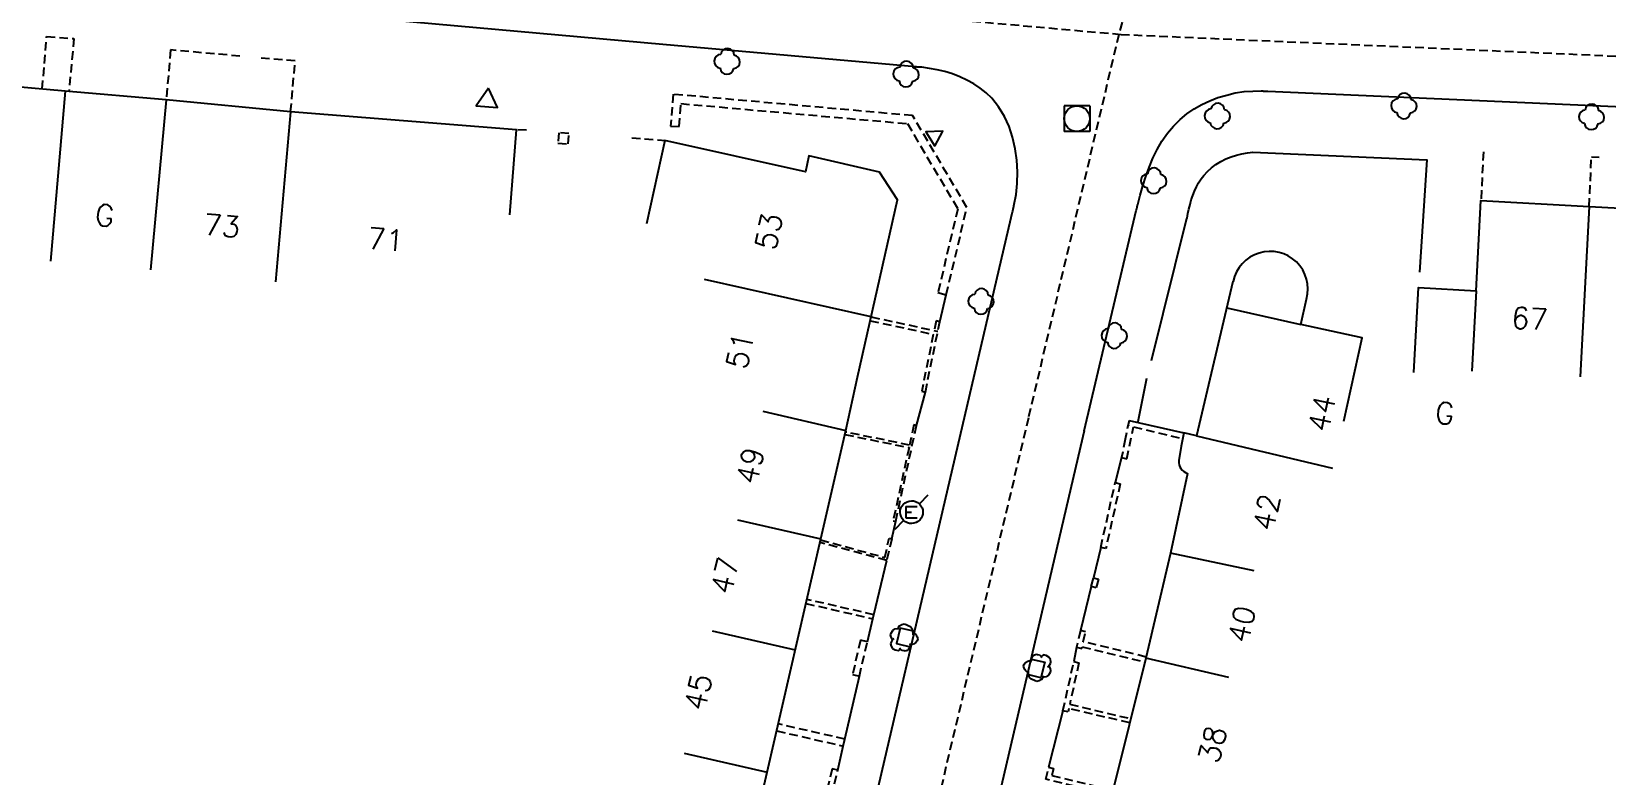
# Model space of a CAD drawing. Header units: millimetres. Extents: x 107999 to 109001, y 146999 to 148001.
# Drawn here: x 108595.3 to 108687.5, y 147318.2 to 147361.7 of the extents above; entities that cross this region are included whole.
import ezdxf
from ezdxf.enums import TextEntityAlignment as Align

# ---------------------------------------------------------------- set-up
doc = ezdxf.new("R2010")
doc.units = ezdxf.units.MM
doc.linetypes.add('DASHED', pattern=[0.75, 0.5, -0.25])
doc.layers.get('0').update_dxf_attribs({"linetype": 'CONTINUOUS'})
for name, color, linetype in [('W0001', 6, 'DASHED'), ('W0008', 7, 'CONTINUOUS'), ('W0100', 7, 'CONTINUOUS'), ('W0112', 1, 'DASHED'), ('W0300', 7, 'CONTINUOUS'), ('W0310', 3, 'CONTINUOUS'), ('W0334', 7, 'CONTINUOUS'), ('W0420', 7, 'CONTINUOUS'), ('W0471', 7, 'CONTINUOUS'), ('W0473', 7, 'CONTINUOUS'), ('W0991', 7, 'CONTINUOUS'), ('W1102', 7, 'CONTINUOUS')]:
    doc.layers.add(name, color=color, linetype=linetype)
doc.styles.get("Standard").update_dxf_attribs({"font": 'romans.shx', "width": 0.85})

# ---------------------------------------------------------------- blocks, each defined once
blk = doc.blocks.new('T471')
for p, q in [((0.500001, 0.500001), (1.000002, 1.000002)), ((-0.333334, 0.333334), (-0.333334, -0.333334)), ((-0.333334, 0.333334), (0.333334, 0.333334)), ((-0.333334, 0), (0, 0)), ((-0.500001, -0.500001), (-1.000002, -1.000002)), ((-0.333334, -0.333334), (0.333334, -0.333334))]:
    blk.add_line(p, q)
blk.add_ellipse((0, 0), major_axis=(0.471405, 0.471405), ratio=1, start_param=5.497787144, end_param=11.780972451)
blk = doc.blocks.new('T300')
for p, q in [((-0.8, 0.514), (-0.857, 0.343)), ((-0.857, 0.343), (-0.857, 0.171)), ((-0.857, 0.171), (-0.743, 0.057)), ((-0.686, 0.629), (-0.8, 0.514)), ((-0.8, -0.057), (-0.743, 0.057)), ((-0.743, 0.057), (-0.686, 0.114)), ((-0.571, 0.686), (-0.686, 0.629)), ((-0.457, 0.686), (-0.571, 0.686)), ((-0.286, 0.629), (-0.457, 0.686)), ((-0.286, 0.629), (-0.171, 0.743)), ((-0.229, 0.571), (-0.286, 0.629)), ((-0.171, 0.743), (-0.057, 0.8)), ((-0.057, 0.8), (0.057, 0.8)), ((0.057, 0.8), (0.229, 0.743)), ((0.229, 0.743), (0.343, 0.629)), ((0.343, 0.629), (0.4, 0.514)), ((0.457, 0.457), (0.343, 0.457)), ((0.4, 0.514), (0.4, 0.457)), ((0.571, 0.4), (0.457, 0.457)), ((0.571, 0.4), (0.686, 0.286)), ((0.686, 0.286), (0.743, 0.171)), ((0.743, 0.057), (0.686, -0.171)), ((0.743, 0.171), (0.743, 0.057)), ((-0.8, -0.171), (-0.8, -0.057)), ((-0.8, -0.229), (-0.8, -0.171)), ((-0.743, -0.343), (-0.8, -0.229)), ((-0.686, -0.4), (-0.743, -0.343)), ((-0.514, -0.457), (-0.686, -0.4)), ((-0.4, -0.457), (-0.514, -0.457)), ((-0.4, -0.457), (-0.343, -0.457)), ((-0.343, -0.457), (-0.343, -0.4)), ((-0.343, -0.514), (-0.343, -0.457)), ((-0.286, -0.629), (-0.343, -0.514)), ((-0.171, -0.743), (-0.286, -0.629)), ((-0.057, -0.8), (-0.171, -0.743)), ((0.057, -0.8), (-0.057, -0.8)), ((0.171, -0.743), (0.057, -0.8)), ((0.229, -0.686), (0.171, -0.743)), ((0.286, -0.457), (0.229, -0.457)), ((0.286, -0.629), (0.229, -0.686)), ((0.457, -0.4), (0.286, -0.457)), ((0.343, -0.514), (0.286, -0.629)), ((0.343, -0.514), (0.343, -0.457)), ((0.571, -0.343), (0.457, -0.4)), ((0.629, -0.286), (0.571, -0.343)), ((0.686, -0.171), (0.629, -0.286))]:
    blk.add_line(p, q)
blk = doc.blocks.new('T420')
for p, q in [((0.75, 0.75), (-0.75, 0.75)), ((-0.75, 0.75), (-0.75, -0.75)), ((0.75, 0.75), (0.75, -0.75)), ((0.75, -0.75), (-0.75, -0.75))]:
    blk.add_line(p, q)
blk.add_ellipse((0, 0), major_axis=(-0.53, 0.53), ratio=1, start_param=3.926991, end_param=10.210176)

msp = doc.modelspace()

# ---------------------------------------------------------------- linework, layer by layer
at = {"layer": 'W0001'}
for points in [[(108677.131, 147417.797), (108675.506, 147413.578), (108673.92, 147409.344), (108672.389, 147405.125), (108670.889, 147400.859), (108669.435, 147396.609), (108668.029, 147392.359), (108666.662, 147388.094), (108665.349, 147383.844), (108664.099, 147379.594), (108663.889, 147378.844), (108663.685, 147378.156), (108663.482, 147377.438), (108658.982, 147361.563), (108653.693, 147339.125), (108636.428, 147266.015), (108615.898, 147178.661)], [(108999.037, 147346.688), (108659.123, 147361.547), (108457.256, 147379.547)]]:
    msp.add_lwpolyline(points, dxfattribs=at)
at = {"layer": 'W0008'}
for points in [[(108650.139, 147339.984), (108652.771, 147351.188), (108652.779, 147351.219), (108652.787, 147351.25), (108652.795, 147351.297), (108652.803, 147351.328), (108652.81, 147351.359), (108652.818, 147351.391), (108652.826, 147351.438), (108652.834, 147351.469), (108652.842, 147351.5), (108652.849, 147351.531), (108652.967, 147352.188), (108653.037, 147352.844), (108653.053, 147353.531), (108653.014, 147354.203), (108652.92, 147354.875), (108652.771, 147355.547), (108652.56, 147356.172), (108652.287, 147356.766), (108651.951, 147357.328), (108651.545, 147357.828), (108651.224, 147358.141), (108650.873, 147358.422), (108650.49, 147358.672), (108650.092, 147358.891), (108649.678, 147359.078), (108649.24, 147359.25), (108648.795, 147359.391), (108648.349, 147359.5), (108647.896, 147359.578), (108647.451, 147359.641), (108647.451, 147359.641), (108647.412, 147359.641), (108647.373, 147359.641), (108647.342, 147359.656), (108647.303, 147359.656), (108647.271, 147359.656), (108647.232, 147359.656), (108647.201, 147359.656), (108647.162, 147359.656), (108647.123, 147359.672), (108647.092, 147359.672), (108647.092, 147359.672), (108632.295, 147360.969), (108430.428, 147379.047)], [(108656.967, 147338.359), (108660.006, 147351.25), (108660.014, 147351.281), (108660.021, 147351.328), (108660.037, 147351.359), (108660.045, 147351.391), (108660.053, 147351.422), (108660.06, 147351.469), (108660.068, 147351.5), (108660.076, 147351.531), (108660.084, 147351.563), (108660.092, 147351.609), (108660.092, 147351.609), (108660.232, 147352.156), (108660.389, 147352.703), (108660.56, 147353.25), (108660.756, 147353.781), (108660.982, 147354.313), (108661.232, 147354.828), (108661.514, 147355.313), (108661.834, 147355.781), (108662.185, 147356.203), (108662.584, 147356.594), (108662.584, 147356.594), (108662.974, 147356.922), (108663.396, 147357.203), (108663.842, 147357.469), (108664.31, 147357.688), (108664.795, 147357.875), (108665.303, 147358.016), (108665.81, 147358.141), (108666.318, 147358.219), (108666.834, 147358.25), (108667.349, 147358.266), (108667.349, 147358.266), (108667.381, 147358.266), (108667.42, 147358.266), (108667.451, 147358.25), (108667.49, 147358.25), (108667.529, 147358.25), (108667.56, 147358.25), (108667.599, 147358.25), (108667.639, 147358.25), (108667.67, 147358.25), (108667.709, 147358.25), (108961.623, 147345.281)], [(108612.873, 147181.081), (108617.165, 147199.289), (108622.427, 147221.834), (108637.549, 147285.987), (108642.867, 147308.755), (108650.139, 147339.984)]]:
    msp.add_lwpolyline(points, dxfattribs=at)
msp.add_lwpolyline([(108656.967, 147338.359), (108649.763, 147307.501), (108644.208, 147283.843, 0.399256), (108649.512, 147275.566), (108672.216, 147270.19), (108680.43, 147268.273), (108708.336, 147261.687), (108731.005, 147256.307), (108732.418, 147255.948, -0.343851), (108740.005, 147246.787), (108739.66, 147226.505, 0.384596), (108745.388, 147220.874), (108769.417, 147222.276), (108817.299, 147225.258), (108861.963, 147228.068, 0.110313), (108887.327, 147236.618, 0.090712), (108896.261, 147243.54), (108907.687, 147258.06), (108936.141, 147294.242), (108936.141, 147294.242)], format="xyb", dxfattribs=at)
at = {"layer": 'W0100'}
for points in [[(108623.326, 147351), (108623.724, 147355.984), (108610.49, 147357.031), (108603.201, 147357.734), (108597.295, 147358.25), (108594.232, 147358.516)], [(108643.693, 147341.5), (108646.021, 147351.875), (108644.982, 147353.5), (108640.842, 147354.453), (108640.631, 147353.531), (108632.412, 147355.359), (108631.326, 147350.484)], [(108676.271, 147341.766), (108676.537, 147346.75), (108679.904, 147346.563), (108680.193, 147351.844), (108686.537, 147351.5), (108692.404, 147351.188), (108696.092, 147351), (108695.834, 147346.016)], [(108665.67, 147347.109), (108663.529, 147338.063), (108662.787, 147338.234), (108662.646, 147337.469)], [(108672.154, 147338.922), (108673.24, 147343.797), (108669.639, 147344.594), (108669.982, 147346.078)], [(108665.31, 147345.563), (108669.639, 147344.594)], [(108636.599, 147310.568), (108638.401, 147318.373), (108641.532, 147332.03), (108643.006, 147338.373), (108643.693, 147341.5)]]:
    msp.add_lwpolyline(points, dxfattribs=at)
msp.add_lwpolyline([(108662.646, 147337.469), (108662.506, 147336.622, 0.36308), (108663.007, 147335.871), (108662.016, 147331.2), (108660.571, 147325.06), (108658.639, 147317.285), (108657.026, 147310.348), (108654.919, 147301.331), (108654.743, 147301.372), (108653.955, 147300.718), (108653.716, 147299.739), (108653.478, 147298.76), (108653.878, 147297.817), (108654.086, 147297.768), (108653.894, 147296.946), (108652.275, 147289.866), (108652.687, 147289.772), (108651.042, 147282.58), (108664.233, 147279.509), (108665.366, 147284.378)], format="xyb", dxfattribs=at)
msp.add_arc((108667.852, 147346.656), 2.21, 344.8337, 168.1739, dxfattribs=at)
at = {"layer": 'W0112'}
msp.add_line((108648.326, 147344.203), (108648.39, 147344.192), dxfattribs=at)
for points in [[(108595.951, 147358.375), (108596.201, 147361.438), (108597.803, 147361.328), (108597.506, 147358.234)], [(108607.521, 147360.297), (108603.467, 147360.656), (108603.201, 147357.734)], [(108610.49, 147357.031), (108610.756, 147360.016), (108608.732, 147360.188)], [(108648.881, 147346.328), (108650.092, 147351.438), (108646.912, 147356.813), (108632.889, 147358.063), (108632.74, 147356.203), (108633.24, 147356.172), (108633.349, 147357.516), (108646.607, 147356.344), (108649.56, 147351.359), (108648.396, 147346.453), (108648.881, 147346.328), (108650.092, 147351.438), (108646.912, 147356.813), (108632.889, 147358.063), (108632.74, 147356.203), (108633.24, 147356.172), (108633.349, 147357.516), (108646.607, 147356.344), (108649.56, 147351.359), (108648.396, 147346.453)], [(108624.303, 147355.953), (108623.724, 147355.984)], [(108626.146, 147355.203), (108626.748, 147355.156), (108626.787, 147355.766), (108626.193, 147355.813), (108626.146, 147355.203)], [(108632.467, 147355.328), (108630.279, 147355.5)], [(108680.334, 147354.688), (108680.193, 147351.859)], [(108686.537, 147351.484), (108686.662, 147354.406), (108687.107, 147354.375)], [(108644.436, 147344.805), (108648.126, 147344.008), (108647.443, 147340.676), (108647.66, 147340.632), (108648.41, 147344.292), (108648.516, 147344.751), (108648.301, 147344.801), (108648.17, 147344.237)], [(108644.49, 147345.031), (108648.326, 147344.203)], [(108648.199, 147344.362), (108648.198, 147344.359), (108648.193, 147344.335)], [(108648.344, 147343.964), (108648.343, 147343.964)], [(108642.952, 147338.141), (108646.703, 147337.382), (108645.774, 147333.097), (108645.922, 147333.065), (108647.139, 147338.681), (108646.991, 147338.713), (108646.735, 147337.529), (108642.986, 147338.288)], [(108659.357, 147337.875), (108659.153, 147336.794), (108659.449, 147336.73), (108659.851, 147338.59), (108662.725, 147337.894)], [(108659.584, 147338.969), (108659.357, 147337.875)], [(108659.549, 147338.663), (108659.556, 147338.662)], [(108641.519, 147331.973), (108645.282, 147330.953), (108645.541, 147332.077), (108645.688, 147332.044), (108645.394, 147330.766), (108641.486, 147331.826)], [(108640.667, 147328.255), (108644.588, 147327.356), (108644.644, 147327.593), (108640.721, 147328.493)], [(108660.584, 147325.12), (108656.906, 147326.014), (108657.046, 147326.598), (108656.751, 147326.669), (108656.519, 147325.699), (108656.813, 147325.628), (108656.835, 147325.719), (108660.513, 147324.825)], [(108659.628, 147321.263), (108656.057, 147322.106), (108656.013, 147321.908), (108655.717, 147321.973), (108656.354, 147324.853), (108656.65, 147324.787), (108656.111, 147322.354), (108659.689, 147321.51)], [(108638.957, 147320.798), (108642.856, 147319.904), (108642.949, 147320.309), (108639.05, 147321.203)], [(108658.58, 147317.029), (108654.707, 147317.96), (108654.879, 147318.671), (108655.171, 147318.6), (108655.069, 147318.181), (108658.648, 147317.321)]]:
    msp.add_lwpolyline(points, dxfattribs=at)
for points in [[(108659.071, 147335.262), (108658.228, 147331.469), (108657.932, 147331.535), (108658.776, 147335.327)], [(108657.796, 147329.67), (108657.664, 147329.176), (108657.371, 147329.254), (108657.503, 147329.748)], [(108643.865, 147326.1), (108643.391, 147324.093), (108643.794, 147323.998), (108644.268, 147326.004)], [(108642.211, 147318.577), (108641.827, 147317.054), (108642.154, 147316.972), (108642.538, 147318.495)]]:
    msp.add_lwpolyline(points, close=True, dxfattribs=at)
at = {"layer": 'W0300'}
for centre, radius, start, end in [((108635.705, 147359.992), 0.407, 93.3019, 261.2538), ((108636.072, 147360.336), 0.399, 2.2457, 170.9097), ((108636.408, 147359.961), 0.392, 274.5739, 80.9097), ((108636.041, 147359.633), 0.4, 184.4846, 351.0851), ((108646.189, 147359.249), 0.407, 93.3019, 261.2538), ((108646.556, 147359.593), 0.399, 2.2457, 170.9097), ((108646.892, 147359.218), 0.392, 274.5739, 80.9097), ((108646.525, 147358.889), 0.4, 184.4846, 351.0851), ((108675.336, 147357.391), 0.407, 93.3019, 261.2538), ((108675.703, 147357.734), 0.399, 2.2457, 170.9097), ((108676.039, 147357.359), 0.392, 274.5739, 80.9097), ((108664.406, 147356.796), 0.407, 93.3019, 261.2538), ((108664.773, 147357.14), 0.399, 2.2457, 170.9097), ((108665.109, 147356.765), 0.392, 274.5739, 80.9097), ((108675.672, 147357.031), 0.4, 184.4846, 351.0851), ((108686.32, 147356.75), 0.392, 94.5739, 260.9097), ((108686.688, 147357.094), 0.399, 2.2457, 173.2902), ((108687.023, 147356.719), 0.391, 273.4336, 80.9097), ((108664.742, 147356.437), 0.4, 184.4846, 351.0851), ((108686.656, 147356.391), 0.4, 184.4846, 351.0851), ((108660.688, 147353.005), 0.407, 93.3019, 261.2538), ((108661.055, 147353.349), 0.399, 2.2457, 170.9097), ((108661.391, 147352.974), 0.392, 274.5739, 80.9097), ((108661.024, 147352.646), 0.4, 184.4846, 351.0851), ((108650.943, 147346.288), 0.399, 2.2457, 170.9097), ((108650.576, 147345.944), 0.407, 93.3019, 261.2538), ((108651.279, 147345.913), 0.392, 274.5739, 80.9097), ((108650.912, 147345.585), 0.4, 184.4846, 351.0851), ((108658.75, 147344.281), 0.399, 2.2457, 170.9097), ((108658.383, 147343.937), 0.407, 93.3019, 261.2538), ((108659.086, 147343.906), 0.392, 274.5739, 80.9097), ((108658.719, 147343.578), 0.4, 184.4846, 351.0851)]:
    msp.add_arc(centre, radius, start, end, dxfattribs=at)
at = {"layer": 'W0310'}
for points in [[(108660.904, 147342.469), (108662.974, 147350.813), (108662.974, 147350.813), (108662.974, 147350.813), (108662.974, 147350.813), (108662.974, 147350.813), (108662.982, 147350.813), (108662.982, 147350.813), (108662.982, 147350.813), (108662.982, 147350.813), (108662.982, 147350.813), (108662.982, 147350.813), (108662.982, 147350.813), (108663.029, 147351.078), (108663.092, 147351.344), (108663.162, 147351.609), (108663.232, 147351.875), (108663.318, 147352.141), (108663.42, 147352.391), (108663.529, 147352.641), (108663.654, 147352.875), (108663.803, 147353.109), (108663.959, 147353.313), (108663.959, 147353.313), (108664.178, 147353.547), (108664.42, 147353.766), (108664.678, 147353.953), (108664.959, 147354.125), (108665.256, 147354.281), (108665.56, 147354.406), (108665.881, 147354.5), (108666.193, 147354.578), (108666.521, 147354.641), (108666.834, 147354.672), (108666.834, 147354.672), (108666.834, 147354.672), (108666.834, 147354.672), (108666.842, 147354.672), (108666.842, 147354.672), (108666.842, 147354.672), (108666.842, 147354.672), (108666.842, 147354.672), (108666.842, 147354.672), (108666.842, 147354.672), (108666.842, 147354.672), (108677.014, 147354.234), (108676.599, 147347.656)], [(108660.615, 147341.422), (108660.099, 147338.891)], [(108659.584, 147338.969), (108662.787, 147338.234)]]:
    msp.add_lwpolyline(points, dxfattribs=at)
at = {"layer": 'W0334'}
for points in [[(108648.516, 147344.751), (108648.881, 147346.328)], [(108647.139, 147338.681), (108647.66, 147340.632)], [(108659.153, 147336.794), (108658.776, 147335.327)], [(108645.688, 147332.044), (108645.922, 147333.065)], [(108657.932, 147331.535), (108657.503, 147329.748)], [(108644.644, 147327.593), (108645.394, 147330.766)], [(108657.371, 147329.254), (108656.751, 147326.669)], [(108644.268, 147326.004), (108644.588, 147327.356)], [(108647.055, 147326.61), (108646.178, 147326.815), (108645.975, 147325.906), (108646.842, 147325.703)], [(108656.519, 147325.699), (108656.354, 147324.853)], [(108653.848, 147325), (108654.652, 147324.811), (108654.429, 147323.906), (108653.636, 147324.093)], [(108642.949, 147320.309), (108643.794, 147323.998)], [(108655.717, 147321.973), (108654.879, 147318.671)], [(108642.538, 147318.495), (108642.856, 147319.904)]]:
    msp.add_lwpolyline(points, dxfattribs=at)
at = {"layer": 'W0473'}
for points in [[(108622.076, 147358.422), (108621.349, 147357.391), (108622.599, 147357.281), (108622.076, 147358.422)], [(108648.206, 147355.026), (108648.689, 147355.903), (108647.689, 147355.869), (108648.206, 147355.026)]]:
    msp.add_lwpolyline(points, dxfattribs=at)
at = {"layer": 'W1102'}
for p, q in [((108638.135, 147339.504), (108643.006, 147338.373)), ((108636.659, 147333.148), (108641.532, 147332.03)), ((108666.907, 147330.162), (108662.016, 147331.2)), ((108635.169, 147326.65), (108640.042, 147325.533)), ((108665.438, 147323.915), (108660.571, 147325.06)), ((108633.529, 147319.497), (108638.401, 147318.373))]:
    msp.add_line(p, q, dxfattribs=at)
for points in [[(108597.295, 147358.25), (108596.428, 147348.297)], [(108603.201, 147357.734), (108602.287, 147347.781)], [(108610.49, 147357.031), (108609.607, 147347.078)], [(108686.537, 147351.484), (108685.998, 147341.516)], [(108644.49, 147345.031), (108634.724, 147347.219)], [(108679.904, 147346.563), (108679.654, 147341.859)], [(108663.529, 147338.063), (108671.506, 147336.172)]]:
    msp.add_lwpolyline(points, dxfattribs=at)

# ---------------------------------------------------------------- block references
at = {"layer": 'W0300'}
for p, rotation in [((108646.42, 147326.294), 77.3765269926549), ((108654.203, 147324.451), 256.197999208492)]:
    msp.add_blockref('T300', p, dxfattribs=dict(at, rotation=rotation))
at = {"layer": 'W0420'}
msp.add_blockref('T420', (108656.537, 147356.636), dxfattribs=at)
at = {"layer": 'W0471', "rotation": 0.9757225966515198}
msp.add_blockref('T471', (108646.85, 147333.6), dxfattribs=at)

# ---------------------------------------------------------------- texts
at = {"layer": 'W0991'}
for s, rotation, p in [('G', 355, (108599.604, 147350.974)), ('73', 355, (108606.466, 147350.369)), ('71', 355, (108616.052, 147349.562)), ('53', 78, (108638.491, 147350.036)), ('67', 357, (108683.043, 147344.935)), ('51', 78, (108636.798, 147343.068)), ('44', 78, (108670.855, 147339.385)), ('G', 357, (108678.072, 147339.392)), ('49', 76.92332, (108637.396, 147336.323)), ('42', 78.01562, (108667.637, 147333.602)), ('47', 77.08461, (108635.914, 147329.899)), ('40', 76.77174, (108666.173, 147327.038)), ('45', 77.08461, (108634.348, 147323.072)), ('38', 76.04788, (108664.465, 147319.997))]:
    msp.add_text(s, height=1.25, rotation=rotation, dxfattribs=at).set_placement(p, align=Align.MIDDLE)

doc.saveas('drawing.dxf')
